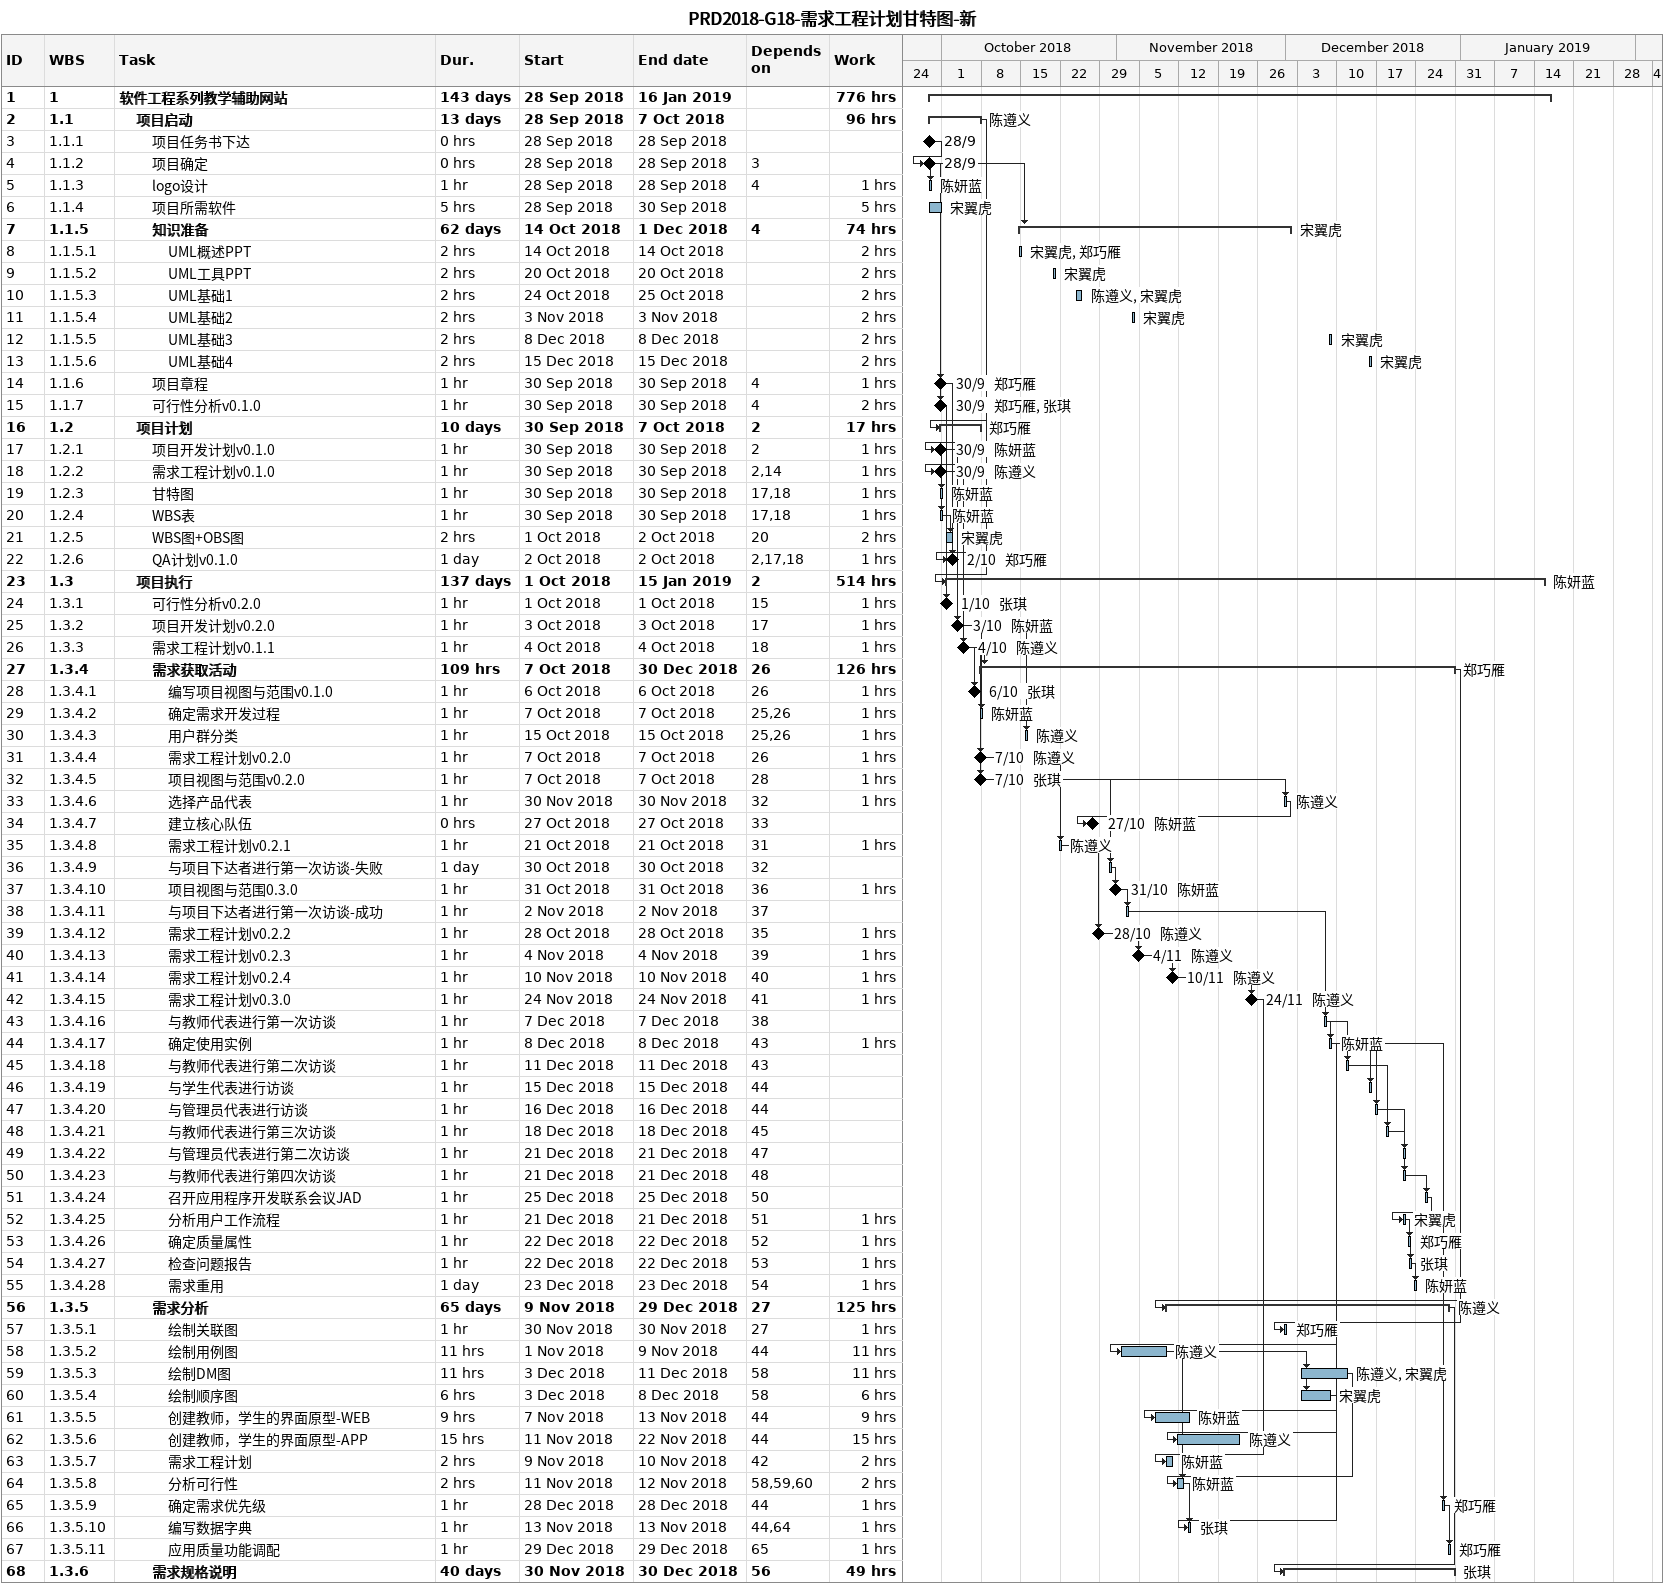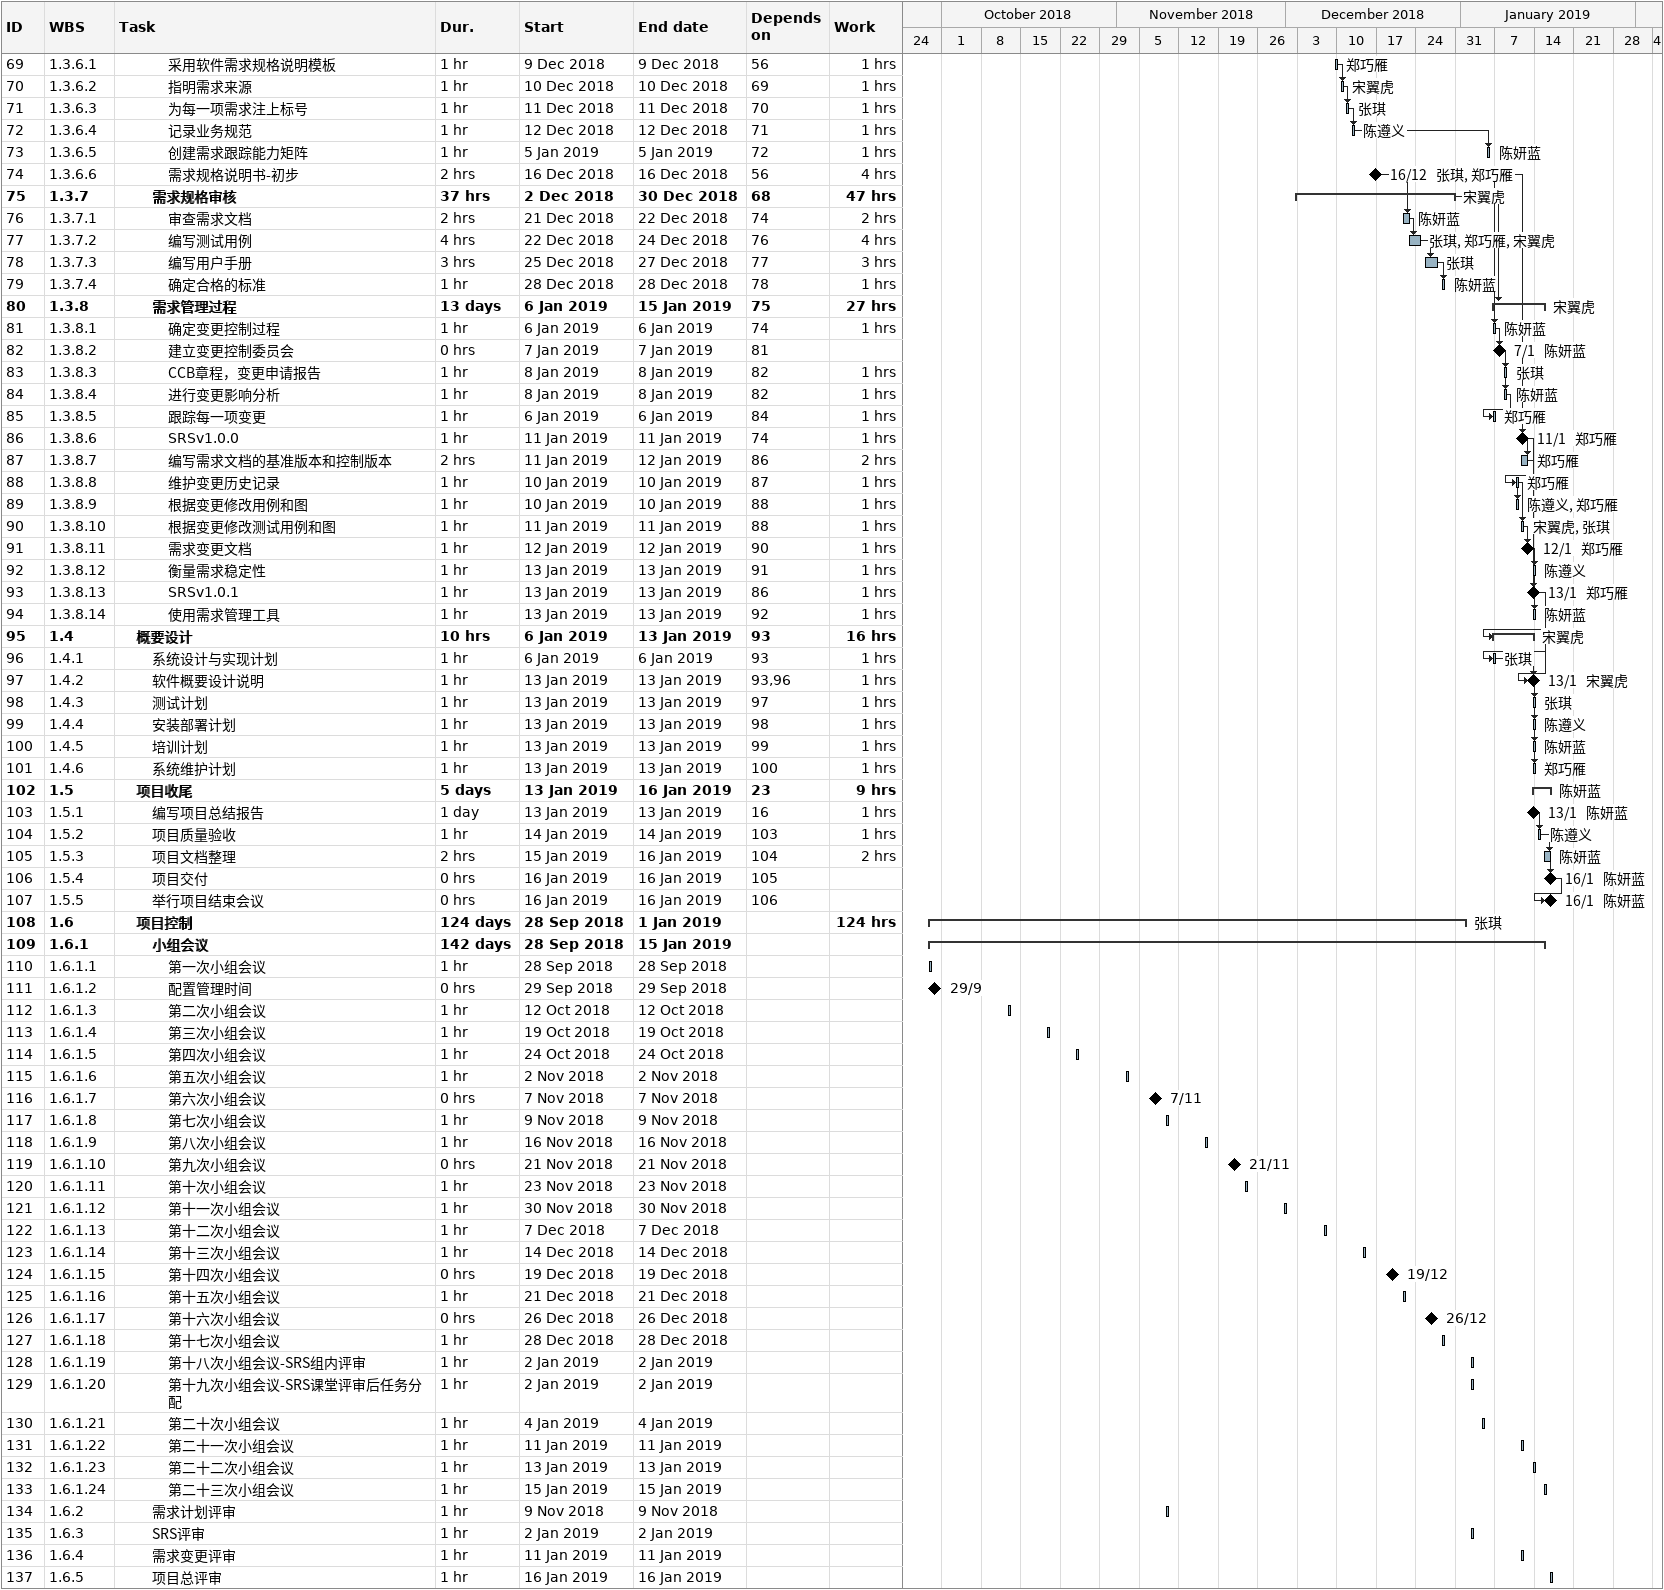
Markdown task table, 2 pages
PRD2018-G18-需求工程计划甘特图-新

| ID | WBS | Task | Duration | Start | Finish | Predecessors | Resources | Work (h) |
|---|---|---|---|---|---|---|---|---|
| 1 | 1 | **软件工程系列教学辅助网站** | 143d | 2018-09-28 | 2019-01-16 |  |  | 776 |
| 2 | 1.1 | **项目启动** | 13d | 2018-09-28 | 2018-10-07 |  | 陈遵义 | 96 |
| 3 | 1.1.1 | 项目任务书下达 | 0h | 2018-09-28 | 2018-09-28 |  |  |  |
| 4 | 1.1.2 | 项目确定 | 0h | 2018-09-28 | 2018-09-28 | 3 |  |  |
| 5 | 1.1.3 | logo设计 | 1h | 2018-09-28 | 2018-09-28 | 4 | 陈妍蓝 | 1 |
| 6 | 1.1.4 | 项目所需软件 | 5h | 2018-09-28 | 2018-09-30 |  | 宋翼虎 | 5 |
| 7 | 1.1.5 | **知识准备** | 62d | 2018-10-14 | 2018-12-01 | 4 | 宋翼虎 | 74 |
| 8 | 1.1.5.1 | UML概述PPT | 2h | 2018-10-14 | 2018-10-14 |  | 宋翼虎, 郑巧雁 | 2 |
| 9 | 1.1.5.2 | UML工具PPT | 2h | 2018-10-20 | 2018-10-20 |  | 宋翼虎 | 2 |
| 10 | 1.1.5.3 | UML基础1 | 2h | 2018-10-24 | 2018-10-25 |  | 陈遵义, 宋翼虎 | 2 |
| 11 | 1.1.5.4 | UML基础2 | 2h | 2018-11-03 | 2018-11-03 |  | 宋翼虎 | 2 |
| 12 | 1.1.5.5 | UML基础3 | 2h | 2018-12-08 | 2018-12-08 |  | 宋翼虎 | 2 |
| 13 | 1.1.5.6 | UML基础4 | 2h | 2018-12-15 | 2018-12-15 |  | 宋翼虎 | 2 |
| 14 | 1.1.6 | 项目章程 | 1h | 2018-09-30 | 2018-09-30 | 4 | 郑巧雁 | 1 |
| 15 | 1.1.7 | 可行性分析v0.1.0 | 1h | 2018-09-30 | 2018-09-30 | 4 | 郑巧雁, 张琪 | 2 |
| 16 | 1.2 | **项目计划** | 10d | 2018-09-30 | 2018-10-07 | 2 | 郑巧雁 | 17 |
| 17 | 1.2.1 | 项目开发计划v0.1.0 | 1h | 2018-09-30 | 2018-09-30 | 2 | 陈妍蓝 | 1 |
| 18 | 1.2.2 | 需求工程计划v0.1.0 | 1h | 2018-09-30 | 2018-09-30 | 2, 14 | 陈遵义 | 1 |
| 19 | 1.2.3 | 甘特图 | 1h | 2018-09-30 | 2018-09-30 | 17, 18 | 陈妍蓝 | 1 |
| 20 | 1.2.4 | WBS表 | 1h | 2018-09-30 | 2018-09-30 | 17, 18 | 陈妍蓝 | 1 |
| 21 | 1.2.5 | WBS图+OBS图 | 2h | 2018-10-01 | 2018-10-02 | 20 | 宋翼虎 | 2 |
| 22 | 1.2.6 | QA计划v0.1.0 | 1d | 2018-10-02 | 2018-10-02 | 2, 17, 18 | 郑巧雁 | 1 |
| 23 | 1.3 | **项目执行** | 137d | 2018-10-01 | 2019-01-15 | 2 | 陈妍蓝 | 514 |
| 24 | 1.3.1 | 可行性分析v0.2.0 | 1h | 2018-10-01 | 2018-10-01 | 15 | 张琪 | 1 |
| 25 | 1.3.2 | 项目开发计划v0.2.0 | 1h | 2018-10-03 | 2018-10-03 | 17 | 陈妍蓝 | 1 |
| 26 | 1.3.3 | 需求工程计划v0.1.1 | 1h | 2018-10-04 | 2018-10-04 | 18 | 陈遵义 | 1 |
| 27 | 1.3.4 | **需求获取活动** | 109h | 2018-10-07 | 2018-12-30 | 26 | 郑巧雁 | 126 |
| 28 | 1.3.4.1 | 编写项目视图与范围v0.1.0 | 1h | 2018-10-06 | 2018-10-06 | 26 | 张琪 | 1 |
| 29 | 1.3.4.2 | 确定需求开发过程 | 1h | 2018-10-07 | 2018-10-07 | 25, 26 | 陈妍蓝 | 1 |
| 30 | 1.3.4.3 | 用户群分类 | 1h | 2018-10-15 | 2018-10-15 | 25, 26 | 陈遵义 | 1 |
| 31 | 1.3.4.4 | 需求工程计划v0.2.0 | 1h | 2018-10-07 | 2018-10-07 | 26 | 陈遵义 | 1 |
| 32 | 1.3.4.5 | 项目视图与范围v0.2.0 | 1h | 2018-10-07 | 2018-10-07 | 28 | 张琪 | 1 |
| 33 | 1.3.4.6 | 选择产品代表 | 1h | 2018-11-30 | 2018-11-30 | 32 | 陈遵义 | 1 |
| 34 | 1.3.4.7 | 建立核心队伍 | 0h | 2018-10-27 | 2018-10-27 | 33 | 陈妍蓝 |  |
| 35 | 1.3.4.8 | 需求工程计划v0.2.1 | 1h | 2018-10-21 | 2018-10-21 | 31 | 陈遵义 | 1 |
| 36 | 1.3.4.9 | 与项目下达者进行第一次访谈-失败 | 1d | 2018-10-30 | 2018-10-30 | 32 |  |  |
| 37 | 1.3.4.10 | 项目视图与范围0.3.0 | 1h | 2018-10-31 | 2018-10-31 | 36 | 陈妍蓝 | 1 |
| 38 | 1.3.4.11 | 与项目下达者进行第一次访谈-成功 | 1h | 2018-11-02 | 2018-11-02 | 37 |  |  |
| 39 | 1.3.4.12 | 需求工程计划v0.2.2 | 1h | 2018-10-28 | 2018-10-28 | 35 | 陈遵义 | 1 |
| 40 | 1.3.4.13 | 需求工程计划v0.2.3 | 1h | 2018-11-04 | 2018-11-04 | 39 | 陈遵义 | 1 |
| 41 | 1.3.4.14 | 需求工程计划v0.2.4 | 1h | 2018-11-10 | 2018-11-10 | 40 | 陈遵义 | 1 |
| 42 | 1.3.4.15 | 需求工程计划v0.3.0 | 1h | 2018-11-24 | 2018-11-24 | 41 | 陈遵义 | 1 |
| 43 | 1.3.4.16 | 与教师代表进行第一次访谈 | 1h | 2018-12-07 | 2018-12-07 | 38 |  |  |
| 44 | 1.3.4.17 | 确定使用实例 | 1h | 2018-12-08 | 2018-12-08 | 43 | 陈妍蓝 | 1 |
| 45 | 1.3.4.18 | 与教师代表进行第二次访谈 | 1h | 2018-12-11 | 2018-12-11 | 43 |  |  |
| 46 | 1.3.4.19 | 与学生代表进行访谈 | 1h | 2018-12-15 | 2018-12-15 | 44 |  |  |
| 47 | 1.3.4.20 | 与管理员代表进行访谈 | 1h | 2018-12-16 | 2018-12-16 | 44 |  |  |
| 48 | 1.3.4.21 | 与教师代表进行第三次访谈 | 1h | 2018-12-18 | 2018-12-18 | 45 |  |  |
| 49 | 1.3.4.22 | 与管理员代表进行第二次访谈 | 1h | 2018-12-21 | 2018-12-21 | 47 |  |  |
| 50 | 1.3.4.23 | 与教师代表进行第四次访谈 | 1h | 2018-12-21 | 2018-12-21 | 48 |  |  |
| 51 | 1.3.4.24 | 召开应用程序开发联系会议JAD | 1h | 2018-12-25 | 2018-12-25 | 50 |  |  |
| 52 | 1.3.4.25 | 分析用户工作流程 | 1h | 2018-12-21 | 2018-12-21 | 51 | 宋翼虎 | 1 |
| 53 | 1.3.4.26 | 确定质量属性 | 1h | 2018-12-22 | 2018-12-22 | 52 | 郑巧雁 | 1 |
| 54 | 1.3.4.27 | 检查问题报告 | 1h | 2018-12-22 | 2018-12-22 | 53 | 张琪 | 1 |
| 55 | 1.3.4.28 | 需求重用 | 1d | 2018-12-23 | 2018-12-23 | 54 | 陈妍蓝 | 1 |
| 56 | 1.3.5 | **需求分析** | 65d | 2018-11-09 | 2018-12-29 | 27 | 陈遵义 | 125 |
| 57 | 1.3.5.1 | 绘制关联图 | 1h | 2018-11-30 | 2018-11-30 | 27 | 郑巧雁 | 1 |
| 58 | 1.3.5.2 | 绘制用例图 | 11h | 2018-11-01 | 2018-11-09 | 44 | 陈遵义 | 11 |
| 59 | 1.3.5.3 | 绘制DM图 | 11h | 2018-12-03 | 2018-12-11 | 58 | 陈遵义, 宋翼虎 | 11 |
| 60 | 1.3.5.4 | 绘制顺序图 | 6h | 2018-12-03 | 2018-12-08 | 58 | 宋翼虎 | 6 |
| 61 | 1.3.5.5 | 创建教师，学生的界面原型-WEB | 9h | 2018-11-07 | 2018-11-13 | 44 | 陈妍蓝 | 9 |
| 62 | 1.3.5.6 | 创建教师，学生的界面原型-APP | 15h | 2018-11-11 | 2018-11-22 | 44 | 陈遵义 | 15 |
| 63 | 1.3.5.7 | 需求工程计划 | 2h | 2018-11-09 | 2018-11-10 | 42 | 陈妍蓝 | 2 |
| 64 | 1.3.5.8 | 分析可行性 | 2h | 2018-11-11 | 2018-11-12 | 58, 59, 60 | 陈妍蓝 | 2 |
| 65 | 1.3.5.9 | 确定需求优先级 | 1h | 2018-12-28 | 2018-12-28 | 44 | 郑巧雁 | 1 |
| 66 | 1.3.5.10 | 编写数据字典 | 1h | 2018-11-13 | 2018-11-13 | 44, 64 | 张琪 | 1 |
| 67 | 1.3.5.11 | 应用质量功能调配 | 1h | 2018-12-29 | 2018-12-29 | 65 | 郑巧雁 | 1 |
| 68 | 1.3.6 | **需求规格说明** | 40d | 2018-11-30 | 2018-12-30 | 56 | 张琪 | 49 |
| 69 | 1.3.6.1 | 采用软件需求规格说明模板 | 1h | 2018-12-09 | 2018-12-09 | 56 | 郑巧雁 | 1 |
| 70 | 1.3.6.2 | 指明需求来源 | 1h | 2018-12-10 | 2018-12-10 | 69 | 宋翼虎 | 1 |
| 71 | 1.3.6.3 | 为每一项需求注上标号 | 1h | 2018-12-11 | 2018-12-11 | 70 | 张琪 | 1 |
| 72 | 1.3.6.4 | 记录业务规范 | 1h | 2018-12-12 | 2018-12-12 | 71 | 陈遵义 | 1 |
| 73 | 1.3.6.5 | 创建需求跟踪能力矩阵 | 1h | 2019-01-05 | 2019-01-05 | 72 | 陈妍蓝 | 1 |
| 74 | 1.3.6.6 | 需求规格说明书-初步 | 2h | 2018-12-16 | 2018-12-16 | 56 | 张琪, 郑巧雁 | 4 |
| 75 | 1.3.7 | **需求规格审核** | 37h | 2018-12-02 | 2018-12-30 | 68 | 宋翼虎 | 47 |
| 76 | 1.3.7.1 | 审查需求文档 | 2h | 2018-12-21 | 2018-12-22 | 74 | 陈妍蓝 | 2 |
| 77 | 1.3.7.2 | 编写测试用例 | 4h | 2018-12-22 | 2018-12-24 | 76 | 张琪, 郑巧雁, 宋翼虎 | 4 |
| 78 | 1.3.7.3 | 编写用户手册 | 3h | 2018-12-25 | 2018-12-27 | 77 | 张琪 | 3 |
| 79 | 1.3.7.4 | 确定合格的标准 | 1h | 2018-12-28 | 2018-12-28 | 78 | 陈妍蓝 | 1 |
| 80 | 1.3.8 | **需求管理过程** | 13d | 2019-01-06 | 2019-01-15 | 75 | 宋翼虎 | 27 |
| 81 | 1.3.8.1 | 确定变更控制过程 | 1h | 2019-01-06 | 2019-01-06 | 74 | 陈妍蓝 | 1 |
| 82 | 1.3.8.2 | 建立变更控制委员会 | 0h | 2019-01-07 | 2019-01-07 | 81 | 陈妍蓝 |  |
| 83 | 1.3.8.3 | CCB章程，变更申请报告 | 1h | 2019-01-08 | 2019-01-08 | 82 | 张琪 | 1 |
| 84 | 1.3.8.4 | 进行变更影响分析 | 1h | 2019-01-08 | 2019-01-08 | 82 | 陈妍蓝 | 1 |
| 85 | 1.3.8.5 | 跟踪每一项变更 | 1h | 2019-01-06 | 2019-01-06 | 84 | 郑巧雁 | 1 |
| 86 | 1.3.8.6 | SRSv1.0.0 | 1h | 2019-01-11 | 2019-01-11 | 74 | 郑巧雁 | 1 |
| 87 | 1.3.8.7 | 编写需求文档的基准版本和控制版本 | 2h | 2019-01-11 | 2019-01-12 | 86 | 郑巧雁 | 2 |
| 88 | 1.3.8.8 | 维护变更历史记录 | 1h | 2019-01-10 | 2019-01-10 | 87 | 郑巧雁 | 1 |
| 89 | 1.3.8.9 | 根据变更修改用例和图 | 1h | 2019-01-10 | 2019-01-10 | 88 | 陈遵义, 郑巧雁 | 1 |
| 90 | 1.3.8.10 | 根据变更修改测试用例和图 | 1h | 2019-01-11 | 2019-01-11 | 88 | 宋翼虎, 张琪 | 1 |
| 91 | 1.3.8.11 | 需求变更文档 | 1h | 2019-01-12 | 2019-01-12 | 90 | 郑巧雁 | 1 |
| 92 | 1.3.8.12 | 衡量需求稳定性 | 1h | 2019-01-13 | 2019-01-13 | 91 | 陈遵义 | 1 |
| 93 | 1.3.8.13 | SRSv1.0.1 | 1h | 2019-01-13 | 2019-01-13 | 86 | 郑巧雁 | 1 |
| 94 | 1.3.8.14 | 使用需求管理工具 | 1h | 2019-01-13 | 2019-01-13 | 92 | 陈妍蓝 | 1 |
| 95 | 1.4 | **概要设计** | 10h | 2019-01-06 | 2019-01-13 | 93 | 宋翼虎 | 16 |
| 96 | 1.4.1 | 系统设计与实现计划 | 1h | 2019-01-06 | 2019-01-06 | 93 | 张琪 | 1 |
| 97 | 1.4.2 | 软件概要设计说明 | 1h | 2019-01-13 | 2019-01-13 | 93, 96 | 宋翼虎 | 1 |
| 98 | 1.4.3 | 测试计划 | 1h | 2019-01-13 | 2019-01-13 | 97 | 张琪 | 1 |
| 99 | 1.4.4 | 安装部署计划 | 1h | 2019-01-13 | 2019-01-13 | 98 | 陈遵义 | 1 |
| 100 | 1.4.5 | 培训计划 | 1h | 2019-01-13 | 2019-01-13 | 99 | 陈妍蓝 | 1 |
| 101 | 1.4.6 | 系统维护计划 | 1h | 2019-01-13 | 2019-01-13 | 100 | 郑巧雁 | 1 |
| 102 | 1.5 | **项目收尾** | 5d | 2019-01-13 | 2019-01-16 | 23 | 陈妍蓝 | 9 |
| 103 | 1.5.1 | 编写项目总结报告 | 1d | 2019-01-13 | 2019-01-13 | 16 | 陈妍蓝 | 1 |
| 104 | 1.5.2 | 项目质量验收 | 1h | 2019-01-14 | 2019-01-14 | 103 | 陈遵义 | 1 |
| 105 | 1.5.3 | 项目文档整理 | 2h | 2019-01-15 | 2019-01-16 | 104 | 陈妍蓝 | 2 |
| 106 | 1.5.4 | 项目交付 | 0h | 2019-01-16 | 2019-01-16 | 105 | 陈妍蓝 |  |
| 107 | 1.5.5 | 举行项目结束会议 | 0h | 2019-01-16 | 2019-01-16 | 106 | 陈妍蓝 |  |
| 108 | 1.6 | **项目控制** | 124d | 2018-09-28 | 2019-01-01 |  | 张琪 | 124 |
| 109 | 1.6.1 | **小组会议** | 142d | 2018-09-28 | 2019-01-15 |  |  |  |
| 110 | 1.6.1.1 | 第一次小组会议 | 1h | 2018-09-28 | 2018-09-28 |  |  |  |
| 111 | 1.6.1.2 | 配置管理时间 | 0h | 2018-09-29 | 2018-09-29 |  |  |  |
| 112 | 1.6.1.3 | 第二次小组会议 | 1h | 2018-10-12 | 2018-10-12 |  |  |  |
| 113 | 1.6.1.4 | 第三次小组会议 | 1h | 2018-10-19 | 2018-10-19 |  |  |  |
| 114 | 1.6.1.5 | 第四次小组会议 | 1h | 2018-10-24 | 2018-10-24 |  |  |  |
| 115 | 1.6.1.6 | 第五次小组会议 | 1h | 2018-11-02 | 2018-11-02 |  |  |  |
| 116 | 1.6.1.7 | 第六次小组会议 | 0h | 2018-11-07 | 2018-11-07 |  |  |  |
| 117 | 1.6.1.8 | 第七次小组会议 | 1h | 2018-11-09 | 2018-11-09 |  |  |  |
| 118 | 1.6.1.9 | 第八次小组会议 | 1h | 2018-11-16 | 2018-11-16 |  |  |  |
| 119 | 1.6.1.10 | 第九次小组会议 | 0h | 2018-11-21 | 2018-11-21 |  |  |  |
| 120 | 1.6.1.11 | 第十次小组会议 | 1h | 2018-11-23 | 2018-11-23 |  |  |  |
| 121 | 1.6.1.12 | 第十一次小组会议 | 1h | 2018-11-30 | 2018-11-30 |  |  |  |
| 122 | 1.6.1.13 | 第十二次小组会议 | 1h | 2018-12-07 | 2018-12-07 |  |  |  |
| 123 | 1.6.1.14 | 第十三次小组会议 | 1h | 2018-12-14 | 2018-12-14 |  |  |  |
| 124 | 1.6.1.15 | 第十四次小组会议 | 0h | 2018-12-19 | 2018-12-19 |  |  |  |
| 125 | 1.6.1.16 | 第十五次小组会议 | 1h | 2018-12-21 | 2018-12-21 |  |  |  |
| 126 | 1.6.1.17 | 第十六次小组会议 | 0h | 2018-12-26 | 2018-12-26 |  |  |  |
| 127 | 1.6.1.18 | 第十七次小组会议 | 1h | 2018-12-28 | 2018-12-28 |  |  |  |
| 128 | 1.6.1.19 | 第十八次小组会议-SRS组内评审 | 1h | 2019-01-02 | 2019-01-02 |  |  |  |
| 129 | 1.6.1.20 | 第十九次小组会议-SRS课堂评审后任务分配 | 1h | 2019-01-02 | 2019-01-02 |  |  |  |
| 130 | 1.6.1.21 | 第二十次小组会议 | 1h | 2019-01-04 | 2019-01-04 |  |  |  |
| 131 | 1.6.1.22 | 第二十一次小组会议 | 1h | 2019-01-11 | 2019-01-11 |  |  |  |
| 132 | 1.6.1.23 | 第二十二次小组会议 | 1h | 2019-01-13 | 2019-01-13 |  |  |  |
| 133 | 1.6.1.24 | 第二十三次小组会议 | 1h | 2019-01-15 | 2019-01-15 |  |  |  |
| 134 | 1.6.2 | 需求计划评审 | 1h | 2018-11-09 | 2018-11-09 |  |  |  |
| 135 | 1.6.3 | SRS评审 | 1h | 2019-01-02 | 2019-01-02 |  |  |  |
| 136 | 1.6.4 | 需求变更评审 | 1h | 2019-01-11 | 2019-01-11 |  |  |  |
| 137 | 1.6.5 | 项目总评审 | 1h | 2019-01-16 | 2019-01-16 |  |  |  |
